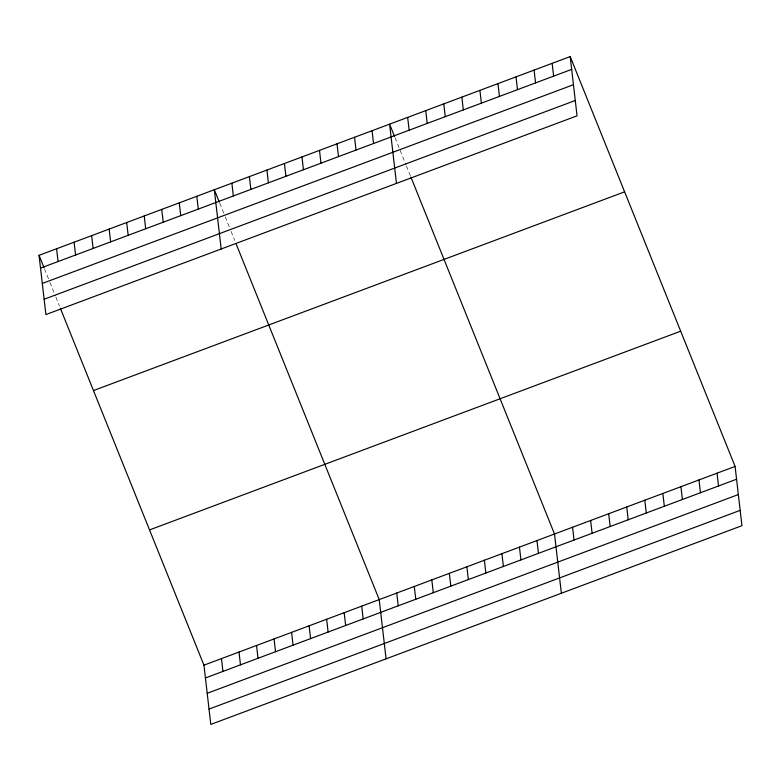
<?xml version="1.0" encoding="UTF-8"?>
<svg xmlns="http://www.w3.org/2000/svg" width="781" height="781" viewBox="0 0 781 781"><rect width="100%" height="100%" fill="white"/><g stroke="black" fill="none" stroke-linecap="round" stroke-linejoin="round"><path stroke-width="0.59" stroke-dasharray="3.9 2.93" d="M395.049 137.681L405.935 164.732M406.384 165.855L410.923 177.121M219.773 203.255L224.762 215.654M225.211 216.786L229.292 226.929M231.108 231.44L234.739 240.45M44.488 268.84L49.476 281.238M49.935 282.371L55.373 295.892M55.832 297.024L59.454 306.035"/><path stroke-width="1.17" d="M570.198 56.583L577.052 115.832L45.903 314.567L39.05 255.319L570.198 56.583L735.097 466.433L741.95 525.681L210.802 724.417L203.948 665.168L60.362 308.29M40.534 268.108L571.672 69.382M42.301 283.444L573.449 84.709M44.136 299.24L575.275 100.505M93.466 390.568L624.615 191.833M149.532 529.918L680.681 331.183M203.948 665.168L735.097 466.433M205.432 677.957L736.571 479.222M207.199 693.294L738.348 494.558M209.025 709.089L740.173 510.354M394.59 136.548L389.602 124.15L396.465 183.408M410.923 177.121L554.5 533.999L561.363 593.248M219.315 202.133L214.326 189.734L221.179 248.983M236.096 243.838L379.224 599.583L386.078 658.832M39.05 255.319L44.039 267.717M717.036 473.188L718.52 485.977M698.975 479.944L700.459 492.743M680.915 486.7L682.399 499.498M662.854 493.455L664.338 506.254M644.803 500.211L646.277 513.01M626.743 506.976L628.217 519.765M608.682 513.732L610.166 526.521M552.138 63.339L553.622 76.138M590.621 520.488L592.105 533.277M534.077 70.095L535.561 82.893M572.561 527.243L574.045 540.042M516.016 76.85L517.5 89.649M497.956 83.616L499.44 96.405M536.977 540.559L538.46 553.348M479.905 90.371L481.379 103.16M519.453 547.12L520.927 559.909M461.844 97.127L463.318 109.916M501.919 553.67L503.403 566.469M443.784 103.883L445.268 116.672M484.396 560.231L485.87 573.029M425.723 110.638L427.207 123.437M466.862 566.791L468.346 579.59M407.662 117.394L409.146 130.193M449.339 573.352L450.822 586.14M431.805 579.912L433.289 592.701M372.078 130.71L373.562 143.509M414.281 586.463L415.765 599.261M354.554 137.271L356.029 150.059M396.758 593.023L398.232 605.822M337.021 143.831L338.505 156.62M319.497 150.382L320.971 163.18M361.701 606.144L363.175 618.933M301.964 156.942L303.448 169.741M344.167 612.694L345.651 625.493M284.44 163.502L285.924 176.301M326.643 619.255L328.127 632.054M266.917 170.063L268.391 182.852M309.11 625.815L310.594 638.614M249.383 176.623L250.867 189.412M291.586 632.376L293.07 645.165M231.859 183.174L233.334 195.972M274.063 638.936L275.537 651.725M256.529 645.487L258.013 658.285M196.802 196.295L198.276 209.083M239.006 652.047L240.48 664.846M179.269 202.855L180.753 215.644M221.472 658.608L222.956 671.396M161.745 209.406L163.229 222.204M144.221 215.966L145.696 228.765M126.688 222.526L128.172 235.315M109.164 229.087L110.638 241.876M91.631 235.647L93.115 248.436M74.107 242.198L75.581 254.996M56.574 248.758L58.058 261.557"/></g></svg>
